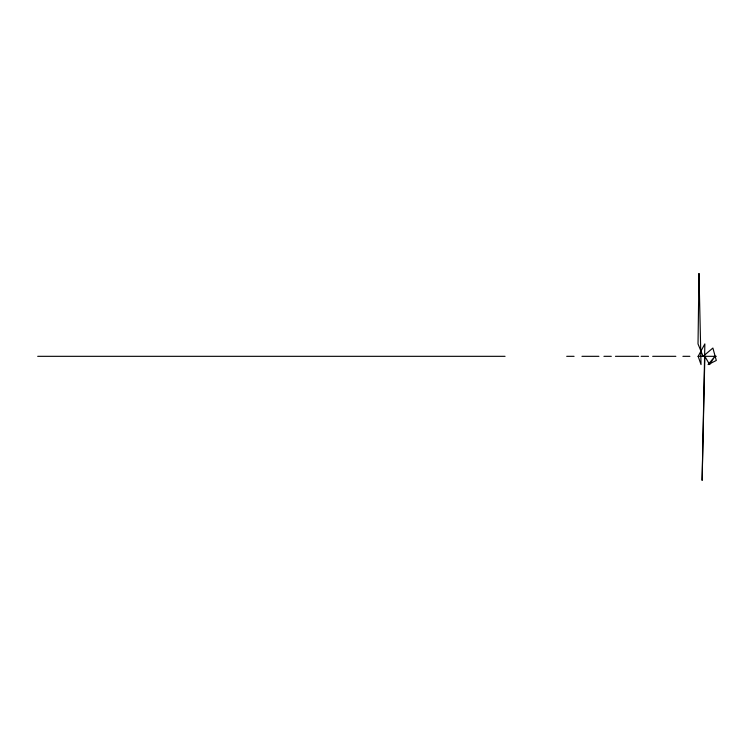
<?xml version="1.0" encoding="UTF-8"?>
<svg xmlns="http://www.w3.org/2000/svg" width="754" height="754" viewBox="0 0 754 754"><rect width="100%" height="100%" fill="white"/><g stroke="black" fill="none" stroke-linecap="round" stroke-linejoin="round"><path stroke-width="1.13" d="M37.7 356.322L505.057 356.322M566.706 356.322L574.077 356.322M581.956 356.322L598.912 356.322M603.926 356.322L611.296 356.322M615.452 356.322L638.619 356.322M641.145 356.322L648.525 356.322M652.681 356.322L675.838 356.322M682.898 356.322L689.882 356.322M698.025 356.322L716.3 356.322M698.986 273.598L698.025 343.909L703.077 356.322L712.888 348.046L716.3 360.459L708.119 364.597L714.933 356.322L709.618 364.597L704.849 356.322L702.115 480.402L704.849 343.909L698.166 356.322L701.031 364.597L698.986 273.598"/></g></svg>
